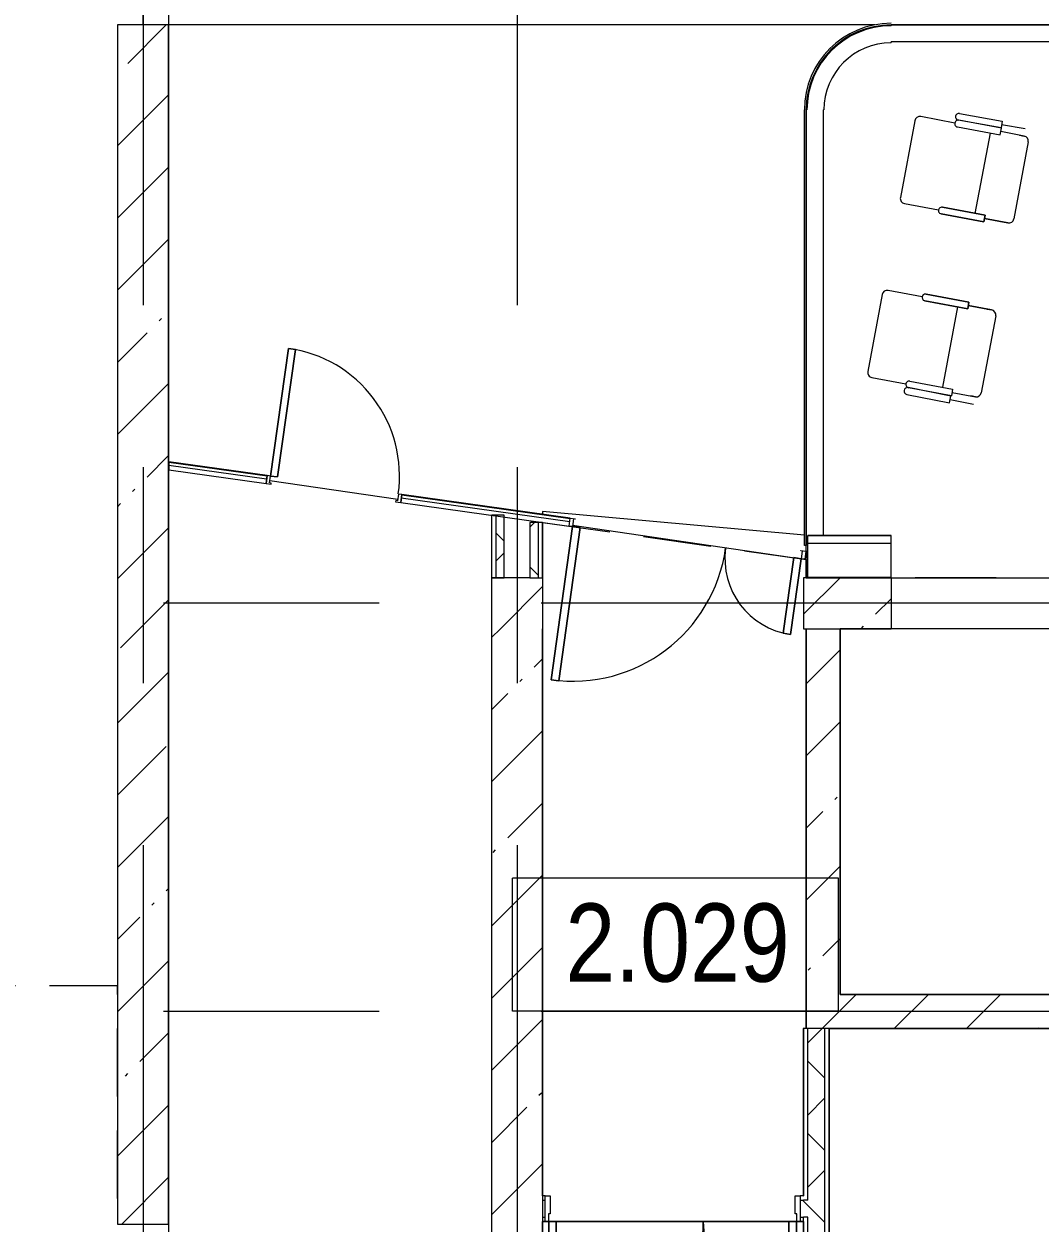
# Model space of a CAD drawing. Header units: millimetres. Extents: x 48966 to 155647, y -43515 to 30475.
# Drawn here: x 103632 to 109607, y -17133 to -10077 of the extents above; entities that cross this region are included whole.
import ezdxf

# ---------------------------------------------------------------- set-up
doc = ezdxf.new("R2010")
doc.units = ezdxf.units.MM
for name, pattern in [('IMPORT-01 Штриховая _2 мм_', [600, 400, -200]), ('Осевые', [6350, 1270, -952.5, 3175, -952.5]), ('Сверху', [793.75, 476.25, -317.5])]:
    doc.linetypes.add(name, pattern=pattern)
for name, color, linetype, lineweight in [('_Разделитель помещений_', 7, 'IMPORT-01 Штриховая _2 мм_', 9), ('Двери', 7, 'Continuous', 9), ('Каркас_Импост', 7, 'Continuous', 9), ('Марки помещений', 7, 'Continuous', 9), ('Общие ребра', 7, 'Continuous', 9), ('Оси-2', 7, 'Осевые', 9), ('Панель', 7, 'Continuous', 9), ('Перекрытия', 7, 'Continuous', 9), ('Сверху', 7, 'Сверху', 9), ('Стены', 7, 'Continuous', 9), ('Стены-1', 7, 'Continuous', 18), ('Черная _1 сплошная', 7, 'Continuous', 9), ('Штриховка разреза-2', 7, 'Continuous', 9)]:
    doc.layers.add(name, color=color, linetype=linetype, lineweight=lineweight)
for name, color, linetype, lineweight, true_color in [('Дуга-1', 7, 'Continuous', 9, 0x656565), ('Ломаная-1', 7, 'Continuous', 9, 0x656565), ('Рассадка_партер_ТХ_К_dwg-1', 7, 'Continuous', 9, 0x656565)]:
    doc.layers.add(name, color=color, linetype=linetype, lineweight=lineweight, true_color=true_color)
doc.styles.add('Arial Narrow_1', font='Arial Narrow.ttf', dxfattribs={"height": 460})
pattern_1 = [(45, (0, 0), (-424.264, 424.264), [600, -100, 20, -100]), (45, (0, 424), (-424.264, 424.264), [])]
pattern_2 = [(45, (0, 0), (-212.132, 212.132), []), (135, (0, 0), (-212.132, -212.132), [])]

# ---------------------------------------------------------------- blocks, each defined once
blk = doc.blocks.new('M_Дверь-Проем - 3000 x 2500 mm-4735097-План 2-го этажа на отм_ 0_000')
at = {"layer": 'Сверху'}
for p, q in [((-1508.2, 150), (1491.8, 150)), ((-1508.2, -150), (1491.8, -150))]:
    blk.add_line(p, q, dxfattribs=at)
blk = doc.blocks.new('Дверь - Полуторная_001 - ДВ19_24-15-8185803-План 2-го этажа на отм_ 0_000')
at = {"layer": 'Двери'}
for p, q in [((-729, -75), (-684, -75)), ((-729, -984), (-729, -75)), ((-684, -75), (-684, -984)), ((729, -75), (684, -75)), ((684, -75), (684, -624)), ((729, -624), (729, -75)), ((684, -624), (729, -624)), ((-684, -984), (-729, -984))]:
    blk.add_line(p, q, dxfattribs=at)
for centre, radius, start, end in [((-729, -75), 909, 270, 0), ((729, -75), 549, 180, 270)]:
    blk.add_arc(centre, radius, start, end, dxfattribs=at)
at = {"layer": 'Каркас_Импост'}
for p, q in [((-750, 75), (-720, 75)), ((-750, -75), (-750, 75)), ((-720, 75), (-720, -30)), ((720, 75), (750, 75)), ((720, -30), (720, 75)), ((750, 75), (750, -75)), ((-730, -30), (-730, -75)), ((-720, -30), (-730, -30)), ((730, -30), (720, -30)), ((730, -75), (730, -30)), ((-730, -75), (-750, -75)), ((750, -75), (730, -75))]:
    blk.add_line(p, q, dxfattribs=at)
at = {"layer": 'Панель'}
for p, q in [((-684, -75), (-729, -75)), ((-729, -75), (-729, -984)), ((-684, -984), (-684, -75)), ((684, -75), (729, -75)), ((684, -624), (684, -75)), ((729, -75), (729, -624)), ((729, -624), (684, -624)), ((-729, -984), (-684, -984))]:
    blk.add_line(p, q, dxfattribs=at)
blk = doc.blocks.new('Дверь - Однопольная - ДВ22_21х8-6425823-План 2-го этажа на отм_ 0_000')
at = {"layer": 'Двери'}
for p, q in [((-339, 781.5), (-379, 781.5)), ((-379, 781.5), (-379, 23.5)), ((-339, 23.5), (-339, 781.5)), ((-379, 23.5), (-339, 23.5))]:
    blk.add_line(p, q, dxfattribs=at)
blk.add_arc((-379, 23.5), 758, 360, 90, dxfattribs=at)
at = {"layer": 'Каркас_Импост'}
for p, q in [((-380, 23.5), (-400, 23.5)), ((-400, 23.5), (-400, -23.5)), ((-380, -16.5), (-380, 23.5)), ((400, 23.5), (380, 23.5)), ((380, 23.5), (380, -16.5)), ((400, -23.5), (400, 23.5)), ((-400, -23.5), (-370, -23.5)), ((-370, -16.5), (-380, -16.5)), ((-370, -23.5), (-370, -16.5)), ((380, -16.5), (370, -16.5)), ((370, -16.5), (370, -23.5)), ((370, -23.5), (400, -23.5))]:
    blk.add_line(p, q, dxfattribs=at)
at = {"layer": 'Панель'}
for p, q in [((-379, 781.5), (-339, 781.5)), ((-379, 23.5), (-379, 781.5)), ((-339, 781.5), (-339, 23.5)), ((-339, 23.5), (-379, 23.5))]:
    blk.add_line(p, q, dxfattribs=at)
blk = doc.blocks.new('Дверь - Полуторная_001 - ДВ19_21-14-6469159-План 2-го этажа на отм_ 0_000')
at = {"layer": 'Двери'}
for p, q in [((-679, -23.5), (-634, -23.5)), ((-679, -932.5), (-679, -23.5)), ((-634, -23.5), (-634, -932.5)), ((679, -23.5), (634, -23.5)), ((634, -23.5), (634, -472.5)), ((679, -472.5), (679, -23.5)), ((634, -472.5), (679, -472.5)), ((-634, -932.5), (-679, -932.5))]:
    blk.add_line(p, q, dxfattribs=at)
for centre, radius, start, end in [((-679, -23.5), 909, 270, 0), ((679, -23.5), 449, 180, 270)]:
    blk.add_arc(centre, radius, start, end, dxfattribs=at)
at = {"layer": 'Каркас_Импост'}
for p, q in [((-700, 23.5), (-670, 23.5)), ((-700, -23.5), (-700, 23.5)), ((-680, 21.5), (-680, -23.5)), ((-670, 21.5), (-680, 21.5)), ((-670, 23.5), (-670, 21.5)), ((670, 23.5), (700, 23.5)), ((670, 21.5), (670, 23.5)), ((680, 21.5), (670, 21.5)), ((680, -23.5), (680, 21.5)), ((700, 23.5), (700, -23.5)), ((-680, -23.5), (-700, -23.5)), ((700, -23.5), (680, -23.5))]:
    blk.add_line(p, q, dxfattribs=at)
at = {"layer": 'Панель'}
for p, q in [((-634, -23.5), (-679, -23.5)), ((-679, -23.5), (-679, -932.5)), ((-634, -932.5), (-634, -23.5)), ((634, -23.5), (679, -23.5)), ((634, -472.5), (634, -23.5)), ((679, -23.5), (679, -472.5)), ((679, -472.5), (634, -472.5)), ((-679, -932.5), (-634, -932.5))]:
    blk.add_line(p, q, dxfattribs=at)
blk = doc.blocks.new('Рассадка_партер_ТХ_К_dwg_Сидения_партер _по П__dwg-6688590-План 2-го этажа на отм_ 0_000-8379879-План 2-го этажа на отм_ 0_000')
at = {"layer": 'Дуга-1'}
for centre, start, end in [((30242.4, 12598.1), 79.38697, 259.38697), ((30242.4, 12598.1), 79.38697, 259.38697), ((30146.6, 12087), 79.38697, 259.38697), ((30146.6, 12087), 79.38697, 259.38697), ((30050.9, 11575.9), 79.38697, 259.38697), ((30040.3, 11537.2), 78.73204, 258.73204)]:
    blk.add_arc(centre, 20, start, end, dxfattribs=at)
at = {"layer": 'Ломаная-1'}
for p, q in [((30083.1, 13126.5), (29998.4, 12674.4)), ((30318.5, 13112.9), (30118.1, 13150.5)), ((30439.3, 12581.6), (30527.7, 13053.4)), ((30594.3, 13104.9), (30731.9, 13080.7)), ((30750.9, 13001.4), (30666.2, 12549.2)), ((30022.4, 12639.4), (30222.7, 12601.8)), ((29891.6, 12104.3), (29806.9, 11652.2)), ((30127, 12090.7), (29926.6, 12128.3)), ((30247.8, 11559.4), (30336.2, 12031.2)), ((30559.4, 11979.2), (30474.6, 11527)), ((29830.8, 11617.1), (30031.2, 11579.6)), ((30291.2, 11487.2), (30428.2, 11459.9))]:
    blk.add_line(p, q, dxfattribs=at)
at = {"layer": 'Ломаная-1', "flags": 128}
for points in [[(30334.5, 13089.6), (30585.9, 13042.5), (30593.3, 13081.8), (30341.9, 13128.9)], [(30345.8, 13168.8), (30597.7, 13124.6), (30590.8, 13085.2), (30338.9, 13129.4)], [(30699.8, 13041.5), (30726.9, 13036.4), (30589.6, 13062.1)], [(30631.2, 12525.3), (30493.9, 12551), (30631.2, 12525.3), (30604, 12530.4)], [(30508.3, 12019.3), (30535.4, 12014.2), (30398.1, 12039.9), (30535.4, 12014.2)], [(30054.5, 11595.6), (30306, 11548.5), (30298.6, 11509.1), (30047.2, 11556.3)], [(30036.4, 11517.6), (30287.3, 11467.6), (30295.1, 11506.8), (30044.2, 11556.8)], [(30302.3, 11528.8), (30439.6, 11503.1), (30412.5, 11508.2)]]:
    blk.add_lwpolyline(points, dxfattribs=at)
for points in [[(30490.2, 12531.4), (30497.5, 12570.7), (30246.1, 12617.8), (30497.5, 12570.7), (30490.2, 12531.4), (30238.7, 12578.5)], [(30401.8, 12059.6), (30394.4, 12020.2), (30142.9, 12067.4), (30394.4, 12020.2), (30401.8, 12059.6), (30150.3, 12106.7)]]:
    blk.add_lwpolyline(points, close=True, dxfattribs=at)
at = {"layer": 'Ломаная-1'}
for centre, radius, start, end in [((30112.6, 13121), 30, 79.38697, 169.38697), ((30338.2, 13109.2), 20, 79.38697, 259.38697), ((30342.3, 13149.1), 20, 80.04191, 260.04191), ((30721.4, 13006.9), 30, 349.38697, 79.38697), ((30027.9, 12668.8), 30, 169.38697, 259.38697), ((30636.7, 12554.8), 30, 259.38697, 349.38697), ((29921.1, 12098.8), 30, 79.38697, 169.38697), ((30529.9, 11984.7), 30, 349.38697, 79.38697), ((29836.3, 11646.6), 30, 169.38697, 259.38697), ((30445.2, 11532.6), 30, 259.38697, 349.38697)]:
    blk.add_arc(centre, radius, start, end, dxfattribs=at)
blk = doc.blocks.new('Рассадка_партер_ТХ_К_dwg-8379875-План 2-го этажа на отм_ 0_000')
blk.add_blockref('Рассадка_партер_ТХ_К_dwg_Сидения_партер _по П__dwg-6688590-План 2-го этажа на отм_ 0_000-8379879-План 2-го этажа на отм_ 0_000', (-26490.8, -9322.1))
blk = doc.blocks.new('Марка помещения_Р - Марка помещения-4575829-План 2-го этажа на отм_ 0_000')
at = {"layer": 'Марки помещений'}
for p, q in [((-4.79375, -1.95625), (-4.79375, 1.95625)), ((4.79375, 1.95625), (-4.79375, 1.95625)), ((4.79375, -1.95625), (4.79375, 1.95625)), ((4.79375, -1.95625), (-4.79375, -1.95625))]:
    blk.add_line(p, q, dxfattribs=at)

msp = doc.modelspace()

# ---------------------------------------------------------------- hatches: boundary and pattern name
at = {"layer": 'Штриховка разреза-2'}
h = msp.add_hatch(dxfattribs=at)
h.set_pattern_fill('FP_1', color=256, style=0, pattern_type=2)
h.set_pattern_definition(pattern_1)
h.paths.add_polyline_path([(104181.6, -31383.4), (104481.6, -31383.4), (104481.6, -21232.9), (104181.6, -21232.9), (104181.6, -31381.4)], flags=0)
h.paths.add_polyline_path([(104181.6, -19732.9), (104481.6, -19732.9), (104481.6, -18132.9), (104181.6, -18132.9), (104181.6, -19420.6)], flags=0)
h.paths.add_polyline_path([(104481.6, -17132.9), (104481.6, -10082.9), (104181.6, -10082.9), (104181.6, -17132.9)], flags=0)
h = msp.add_hatch(dxfattribs=at)
h.set_pattern_fill('FP_3', color=256, style=0, pattern_type=2)
h.set_pattern_definition(pattern_2)
h.paths.add_polyline_path([(106406.6, -13332.9), (106456.6, -13332.9), (106456.6, -12965.2), (106406.6, -12965.2)], flags=0)
h = msp.add_hatch(dxfattribs=at)
h.set_pattern_fill('FP_3', color=256, style=0, pattern_type=2)
h.set_pattern_definition(pattern_2)
h.paths.add_polyline_path([(106656.6, -13330.9), (106656.6, -13007.4), (106606.6, -13007.4), (106606.6, -13330.9)], flags=0)
h = msp.add_hatch(dxfattribs=at)
h.set_pattern_fill('FP_1', color=256, style=0, pattern_type=2)
h.set_pattern_definition(pattern_1)
h.paths.add_polyline_path([(126502.1, -13632.9), (128781.6, -13632.9), (128781.6, -13332.9), (121531.6, -13332.9), (121531.6, -13632.9), (126302.1, -13632.9)], flags=0)
h.paths.add_polyline_path([(108431.6, -13632.9), (108731.6, -13632.9), (108731.6, -13332.9), (108216.6, -13332.9), (108216.6, -13632.9), (108231.6, -13632.9)], flags=0)
h.paths.add_polyline_path([(111731.6, -13632.9), (120031.6, -13632.9), (120031.6, -13332.9), (111731.6, -13332.9)], flags=0)
h.paths.add_polyline_path([(106381.6, -13632.9), (106681.6, -13632.9), (106681.6, -13332.9), (106381.6, -13332.9)], flags=0)
h = msp.add_hatch(dxfattribs=at)
h.set_pattern_fill('FP_1', color=256, style=0, pattern_type=2)
h.set_pattern_definition(pattern_1)
h.paths.add_polyline_path([(106381.6, -19332.9), (106681.6, -19332.9), (106681.6, -13632.9), (106381.6, -13632.9), (106381.6, -19212.9)], flags=0)
h = msp.add_hatch(dxfattribs=at)
h.set_pattern_fill('FP_1', color=256, style=0, pattern_type=2)
h.set_pattern_definition(pattern_1)
h.paths.add_polyline_path([(108231.6, -15782.9), (108431.6, -15782.9), (108431.6, -13632.9), (108231.6, -13632.9), (108231.6, -14784.8)], flags=0)
h = msp.add_hatch(dxfattribs=at)
h.set_pattern_fill('FP_1', color=256, style=0, pattern_type=2)
h.set_pattern_definition(pattern_1)
h.paths.add_polyline_path([(110131.6, -15982.9), (110131.6, -15782.9), (108231.6, -15782.9), (108231.6, -15982.9), (108965.8, -15982.9)], flags=0)
h = msp.add_hatch(dxfattribs=at)
h.set_pattern_fill('FP_3', color=256, style=0, pattern_type=2)
h.set_pattern_definition(pattern_2)
h.paths.add_polyline_path([(108241.6, -18672.9), (108341.6, -18672.9), (108341.6, -15982.9), (108241.6, -15982.9), (108241.6, -18572.9)], flags=0)
h = msp.add_hatch(dxfattribs=at)
h.set_pattern_fill('FP_3', color=256, style=0, pattern_type=2)
h.set_pattern_definition(pattern_2)
h.paths.add_polyline_path([(108196.6, -17092.9), (108241.6, -17092.9), (108241.6, -16992.9), (108196.6, -16992.9)], flags=0)
h.paths.add_polyline_path([(106696.6, -17092.9), (106696.6, -16992.9), (106681.6, -16992.9), (106681.6, -17092.9)], flags=0)

# ---------------------------------------------------------------- linework, layer by layer
at = {"layer": '_Разделитель помещений_'}
for p, q in [((104481.6, 11167.1), (104481.6, -18517.9)), ((106681.6, -13007.4), (108231.6, -13225.2)), ((104181.6, -15732.9), (92195.6, -15732.9)), ((104181.6, -31383.4), (104181.6, -15732.9))]:
    msp.add_line(p, q, dxfattribs=at)
at = {"layer": 'Общие ребра'}
for p, q in [((104181.6, -10082.9), (104181.6, -15732.9)), ((104481.6, -12652.8), (104483.6, -12653.1)), ((104481.6, -17132.9), (104481.6, -12654.8)), ((104481.6, -12654.8), (104481.6, -17132.9)), ((104481.6, -12654.8), (104483.6, -12655.1)), ((105061.4, -12734.3), (104483.6, -12653.1)), ((105061.1, -12736.2), (104483.6, -12655.1)), ((104483.6, -12655.1), (104483.6, -12673.3)), ((105058.6, -12754.1), (104483.6, -12673.3)), ((104483.6, -12673.3), (104483.6, -12698.5)), ((106841.1, -13004.6), (105850.8, -12865.4)), ((106843.6, -12986.8), (105853.3, -12847.6)), ((106843.9, -12984.8), (105853.6, -12845.6)), ((106406.6, -12965.2), (106406.6, -13332.9)), ((106656.6, -13007.4), (106656.6, -13330.9)), ((108731.6, -13085.9), (108240.9, -13085.9)), ((108237.6, -13182.7), (108230, -13181.6)), ((108237.9, -13180.7), (108230.3, -13179.6)), ((108731.6, -13130.9), (108240.9, -13130.9)), ((108235.1, -13200.5), (108227.5, -13199.4)), ((106606.6, -13332.9), (106381.6, -13332.9)), ((108731.6, -13330.9), (108240.9, -13330.9)), ((108731.6, -13332.9), (108240.9, -13332.9)), ((108240.9, -13332.9), (108731.6, -13332.9)), ((108231.6, -13632.9), (108431.6, -13632.9)), ((108433.6, -13632.9), (108731.6, -13632.9)), ((104181.6, -15732.9), (104181.6, -17132.9)), ((108241.6, -15982.9), (108231.6, -15982.9)), ((108241.6, -16992.9), (108241.6, -15982.9)), ((108341.6, -15982.9), (108241.6, -15982.9)), ((108366.6, -15982.9), (108341.6, -15982.9)), ((108341.6, -18672.9), (108341.6, -15982.9)), ((106681.6, -16967.9), (106681.6, -16992.9)), ((106681.6, -16992.9), (106696.6, -16992.9)), ((106681.6, -16992.9), (106681.6, -17092.9)), ((106696.6, -16967.9), (106683.6, -16967.9)), ((108214.6, -16967.9), (108196.6, -16967.9)), ((108196.6, -16992.9), (108216.6, -16992.9)), ((108241.6, -16992.9), (108216.6, -16992.9)), ((106681.6, -17092.9), (106681.6, -17117.9)), ((106681.6, -17092.9), (106696.6, -17092.9)), ((106683.6, -17117.9), (106696.6, -17117.9)), ((108196.6, -17092.9), (108216.6, -17092.9)), ((108196.6, -17117.9), (108214.6, -17117.9)), ((108216.6, -17117.9), (108216.6, -17092.9)), ((108241.6, -17092.9), (108216.6, -17092.9)), ((108241.6, -18572.9), (108241.6, -17092.9))]:
    msp.add_line(p, q, dxfattribs=at)
at = {"layer": 'Оси-2'}
for p, q in [((104331.6, 25417.1), (104331.6, -41737.8)), ((106531.6, 25417.1), (106531.6, -41737.8)), ((150171.6, -13482.9), (50565.6, -13482.9)), ((150171.6, -15882.9), (50565.6, -15882.9))]:
    msp.add_line(p, q, dxfattribs=at)
at = {"layer": 'Перекрытия'}
for p, q in [((104331.6, -10082.9), (104331.6, 2717.1)), ((104481.6, -3682.9), (104481.6, -10082.9)), ((108636.3, -10082.9), (104481.6, -10082.9)), ((104481.6, -10082.9), (104481.6, -12672.9)), ((108731.6, -10082.9), (120074.9, -10082.9)), ((120074.9, -10082.9), (108731.6, -10082.9)), ((105077.9, -12760.7), (105829.8, -12871.5)), ((108221.6, -13083), (106681.6, -12943)), ((106681.6, -12943), (106681.6, -12959.9)), ((106681.6, -13007.4), (106681.6, -13332.9)), ((106681.6, -13007.4), (106681.6, -17117.9)), ((106858.7, -13023), (108204.2, -13221.2)), ((108231.6, -13181.8), (108231.6, -13083.9)), ((108231.6, -13332.9), (108231.6, -13225.2)), ((108231.6, -13225.2), (108231.6, -13332.9)), ((108231.6, -13332.9), (108231.6, -13225.2)), ((108231.6, -13332.9), (128781.6, -13332.9)), ((108231.6, -15982.9), (108231.6, -13632.9)), ((113931.6, -13632.9), (108431.6, -13632.9)), ((108431.6, -13632.9), (108431.6, -15782.9)), ((108431.6, -15782.9), (110131.6, -15782.9)), ((110131.6, -15982.9), (108366.6, -15982.9)), ((108366.6, -15982.9), (108366.6, -18697.9)), ((108216.6, -17117.9), (106681.6, -17117.9)), ((106681.6, -17117.9), (106681.6, -18697.9)), ((106681.6, -17117.9), (108216.6, -17117.9)), ((108216.6, -18572.9), (108216.6, -17117.9))]:
    msp.add_line(p, q, dxfattribs=at)
at = {"layer": 'Стены'}
for p, q in [((108731.6, -10082.9), (120123.5, -10082.9)), ((108731.6, -10087.9), (108731.6, -10082.9)), ((120123.5, -10082.9), (108731.6, -10082.9)), ((120123.5, -10182.9), (108731.6, -10182.9)), ((108731.6, -10187.9), (108731.6, -10182.9)), ((108221.6, -13142.9), (108221.6, -10582.9)), ((108231.6, -13181.8), (108231.6, -10582.9)), ((108236.6, -10582.9), (108231.6, -10582.9)), ((108231.6, -10582.9), (108231.6, -13142.9)), ((108331.6, -10582.9), (108336.6, -10582.9)), ((108331.6, -10582.9), (108331.6, -13084.2)), ((104481.6, -12654.8), (104481.6, -12650.8)), ((108231.6, -13142.9), (108221.6, -13142.9)), ((108231.6, -13332.9), (108231.6, -13225.2)), ((108231.6, -13332.9), (108331.6, -13332.9))]:
    msp.add_line(p, q, dxfattribs=at)
for radius in [510, 500, 495, 395]:
    msp.add_arc((108731.6, -10582.9), radius, 90, 180, dxfattribs=at)
at = {"layer": 'Стены-1'}
for p, q in [((104481.6, -10082.9), (104181.6, -10082.9)), ((104481.6, -12650.8), (104481.6, -10082.9)), ((104483.6, -12651), (104481.6, -12650.8)), ((104483.6, -12651), (104481.6, -12650.8)), ((104481.6, -12650.8), (104481.6, -12652.8)), ((105061.7, -12732.3), (104483.6, -12651)), ((104483.6, -17132.9), (104483.6, -12698.5)), ((104483.6, -12698.5), (105055.1, -12778.8)), ((105055.1, -12778.8), (105061.7, -12732.3)), ((105853.9, -12843.6), (105847.4, -12890.2)), ((105847.4, -12890.2), (106837.6, -13029.3)), ((106844.2, -12982.8), (105853.9, -12843.6)), ((106456.6, -12965.2), (106381.6, -12965.2)), ((106381.6, -12965.2), (106381.6, -13332.9)), ((106456.6, -13332.9), (106456.6, -12965.2)), ((106681.6, -13007.4), (106606.6, -13007.4)), ((106606.6, -13007.4), (106606.6, -13330.9)), ((106681.6, -13330.9), (106681.6, -13007.4)), ((106837.6, -13029.3), (106844.2, -12982.8)), ((108731.6, -13083.9), (108240.9, -13083.9)), ((108240.9, -13332.9), (108240.9, -13083.9)), ((108731.6, -13332.9), (108731.6, -13083.9)), ((108230.5, -13177.6), (108224, -13224.2)), ((108238.2, -13178.7), (108230.5, -13177.6)), ((108231.6, -13225.2), (108238.2, -13178.7)), ((108224, -13224.2), (108231.6, -13225.2)), ((106381.6, -13332.9), (106381.6, -13632.9)), ((106381.6, -13332.9), (106456.6, -13332.9)), ((106606.6, -13332.9), (106681.6, -13332.9)), ((106606.6, -13332.9), (106681.6, -13332.9)), ((106681.6, -13332.9), (106681.6, -13330.9)), ((106681.6, -13332.9), (106681.6, -13632.9)), ((108240.9, -13332.9), (108216.6, -13332.9)), ((108216.6, -13332.9), (108216.6, -13632.9)), ((108731.6, -13332.9), (108731.6, -13632.9)), ((106381.6, -13632.9), (106381.6, -18367.9)), ((106681.6, -16967.9), (106681.6, -13632.9)), ((106681.6, -13634.9), (106681.6, -16967.9)), ((106683.6, -13634.9), (106681.6, -13634.9)), ((106683.6, -16965.9), (106683.6, -13634.9)), ((108216.6, -13632.9), (108231.6, -13632.9)), ((108231.6, -13632.9), (108231.6, -15782.9)), ((108431.6, -13632.9), (108433.6, -13632.9)), ((108431.6, -15782.9), (108431.6, -13632.9)), ((108231.6, -15782.9), (108231.6, -15982.9)), ((110131.6, -15782.9), (108431.6, -15782.9)), ((108216.6, -15982.9), (108214.6, -15982.9)), ((108214.6, -15982.9), (108214.6, -16965.9)), ((108216.6, -15982.9), (108216.6, -16967.9)), ((108231.6, -15982.9), (108216.6, -15982.9)), ((108216.6, -16967.9), (108216.6, -15982.9)), ((108366.6, -18697.9), (108366.6, -15982.9)), ((108366.6, -15982.9), (110131.6, -15982.9)), ((106683.6, -16967.9), (106681.6, -16967.9)), ((106681.6, -16967.9), (106683.6, -16967.9)), ((106696.6, -17117.9), (106696.6, -16967.9)), ((108196.6, -16967.9), (108196.6, -17117.9)), ((108216.6, -16967.9), (108214.6, -16967.9)), ((108214.6, -16967.9), (108216.6, -16967.9)), ((104181.6, -17132.9), (104481.6, -17132.9)), ((104481.6, -17132.9), (104483.6, -17132.9)), ((106681.6, -18547.9), (106681.6, -17117.9)), ((106681.6, -17117.9), (106683.6, -17117.9)), ((108214.6, -17117.9), (108216.6, -17117.9)), ((108216.6, -17117.9), (108216.6, -18547.9))]:
    msp.add_line(p, q, dxfattribs=at)
at = {"layer": 'Черная _1 сплошная'}
msp.add_line((108731.6, -13332.9), (109309.6, -13332.9), dxfattribs=at)

# ---------------------------------------------------------------- block references
at = {"layer": 'Двери'}
for name, p, rotation in [('Дверь - Однопольная - ДВ22_21х8-6425823-План 2-го этажа на отм_ 0_000', (105454.5, -12811.2), 351.9999999999998), ('Дверь - Полуторная_001 - ДВ19_21-14-6469159-План 2-го этажа на отм_ 0_000', (107534.1, -13103.5), 351.9999999999998), ('M_Дверь-Проем - 3000 x 2500 mm-4735097-План 2-го этажа на отм_ 0_000', (110223.4, -13482.9), 180)]:
    msp.add_blockref(name, p, dxfattribs=dict(at, rotation=rotation))
msp.add_blockref('Дверь - Полуторная_001 - ДВ19_24-15-8185803-План 2-го этажа на отм_ 0_000', (107446.6, -17042.9), dxfattribs=at)
at = {"layer": 'Марки помещений', "xscale": 199.9999999999999, "yscale": 199.9999999999999, "zscale": 199.9999999999999}
msp.add_blockref('Марка помещения_Р - Марка помещения-4575829-План 2-го этажа на отм_ 0_000', (107464.3, -15490.1), dxfattribs=at)
at = {"layer": 'Рассадка_партер_ТХ_К_dwg-1'}
msp.add_blockref('Рассадка_партер_ТХ_К_dwg-8379875-План 2-го этажа на отм_ 0_000', (105278.4, -14450.2), dxfattribs=at)

# ---------------------------------------------------------------- texts
at = {"layer": 'Марки помещений', "insert": (106816.4, -15248.3), "char_height": 460, "width": 1587.341, "attachment_point": 1, "style": 'Arial Narrow_1'}
msp.add_mtext('2.029', dxfattribs=at)

doc.saveas('drawing.dxf')
